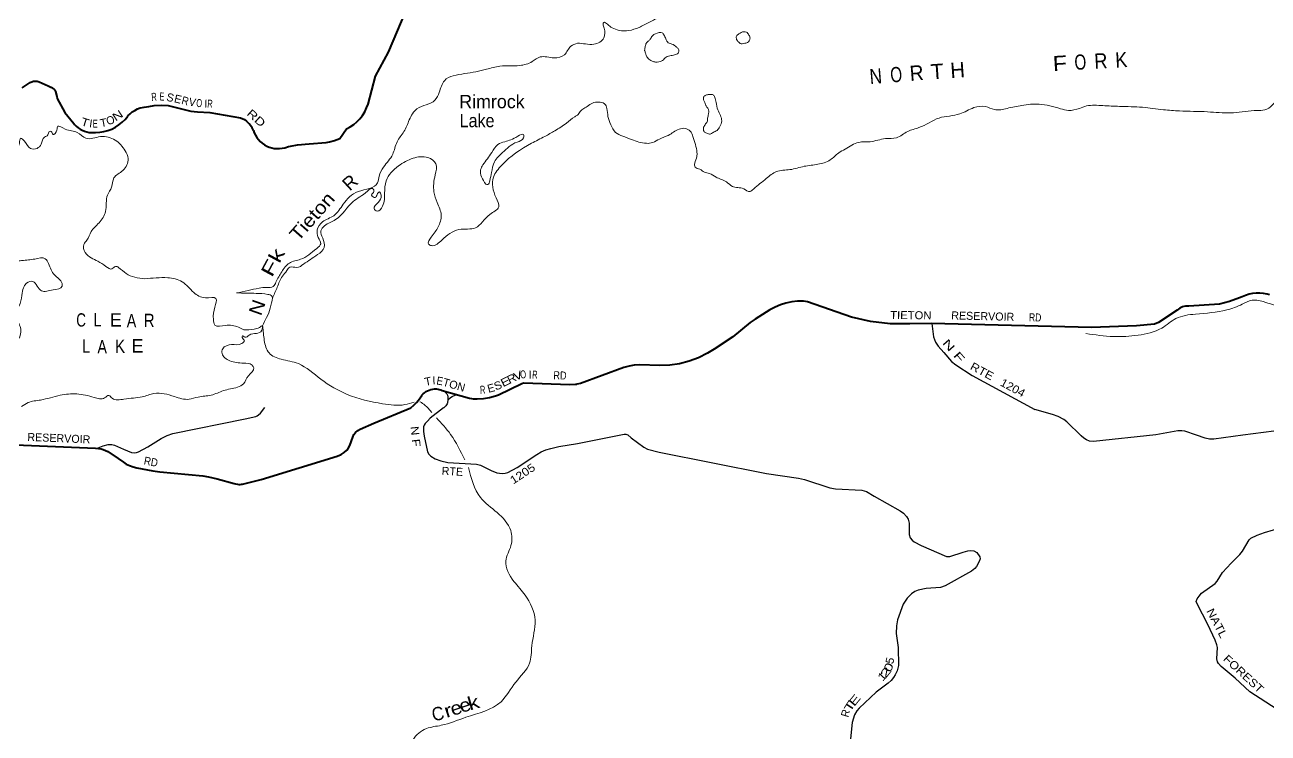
# Model space of a CAD drawing. Header units: feet. Extents: x -252658 to 9, y -366365 to -181930.
# Drawn here: x -71311 to -52673, y -325406 to -314790 of the extents above; entities that cross this region are included whole.
import ezdxf
from ezdxf.enums import TextEntityAlignment as Align

# ---------------------------------------------------------------- set-up
doc = ezdxf.new("R2010")
doc.units = ezdxf.units.FT
doc.header["$LTSCALE"] = 80
for name, color, linetype, lineweight in [('26', 7, 'Continuous', 40), ('29', 7, 'Continuous', 25), ('39', 7, 'Continuous', 13)]:
    doc.layers.add(name, color=color, linetype=linetype, lineweight=lineweight)
for name, color, linetype in [('27', 7, 'Continuous'), ('30', 7, 'Continuous'), ('41', 7, 'Continuous')]:
    doc.layers.add(name, color=color, linetype=linetype)

msp = doc.modelspace()

# ---------------------------------------------------------------- linework, layer by layer
at = {"layer": '26'}
for points in [[(-67883.3, -316373.3), (-67871.88, -316406.04), (-67855.1, -316442.31), (-67834.62, -316476.62), (-67810.67, -316508.61), (-67783.5, -316537.91), (-67753.42, -316564.22), (-67720.76, -316587.23), (-67685.87, -316606.71), (-67649.13, -316622.43), (-67610.95, -316634.23), (-67571.75, -316641.97), (-67531.96, -316645.57), (-67492, -316644.99), (-67452.33, -316640.24), (-67413.37, -316631.36), (-67360.54, -316614.38), (-67329.33, -316606.57), (-67224.86, -316588.85), (-67050.2, -316571.58), (-66793.18, -316553.71), (-66746.13, -316545.09), (-66667.08, -316523.7), (-66590.69, -316494.18), (-66491.27, -316347.28), (-66490.09, -316346.73), (-66434.14, -316317.18), (-66381.58, -316281.94), (-66332.99, -316241.4), (-66288.9, -316196), (-66249.81, -316146.24), (-66216.13, -316092.67), (-66188.23, -316035.87), (-66166.42, -315976.47), (-66052.83, -315559.12), (-65858.5, -315197.26), (-65593.68, -314574.55)], [(-71351.25, -315735.35), (-71231.27, -315656.39), (-71221.23, -315650.18), (-71208.56, -315643.94), (-71195.3, -315639.05), (-71181.6, -315635.58), (-71167.62, -315633.55), (-71153.5, -315633.01), (-71139.4, -315633.93), (-71125.47, -315636.33), (-71111.87, -315640.17), (-71098.75, -315645.42), (-70960.51, -315705.89), (-70922.89, -315722.35), (-70910.51, -315726.29), (-70904.73, -315728.92), (-70894.84, -315734.76), (-70885.61, -315741.59), (-70877.15, -315749.35), (-70869.55, -315757.96), (-70862.88, -315767.31), (-70857.23, -315777.3), (-70852.66, -315787.84), (-70832.02, -315865.79), (-70825.91, -315891.7), (-70709.81, -316103.22), (-70576.04, -316270.48), (-70566.57, -316281.94), (-70541.18, -316308.46), (-70513.15, -316332.17), (-70482.79, -316352.83), (-70450.45, -316370.2), (-70416.46, -316384.1), (-70381.21, -316394.36), (-70345.08, -316400.89), (-70308.46, -316403.6), (-70265.26, -316403.62), (-70251.04, -316402.87), (-70188.84, -316399.73), (-70127.31, -316390.11), (-70067.13, -316374.1), (-70008.94, -316351.9), (-69953.4, -316323.73), (-69901.11, -316289.92), (-69852.64, -316250.82)], [(-69852.64, -316250.82), (-69808.51, -316206.87), (-69769.23, -316158.55), (-69765.93, -316154.83), (-69734.57, -316123.39), (-69700.09, -316095.4), (-69662.88, -316071.17), (-69623.33, -316050.96), (-69581.9, -316035), (-69522.62, -316023.04), (-69450.82, -316014.08), (-69370.45, -315998.32), (-69265.16, -315991.81), (-69163.73, -315999.62), (-68821.52, -316083.65), (-68725.02, -316092.97), (-68536.12, -316101.63), (-68076.36, -316183.06), (-68019.79, -316208.43), (-67989.4, -316231.16), (-67957.43, -316262.32), (-67947.58, -316274.16)], [(-67883.3, -316373.3), (-67904.08, -316333.78), (-67928.88, -316296.65), (-67947.58, -316274.16)], [(-52652, -318838.05), (-52687.26, -318827.3), (-52741.1, -318815.91), (-52795.84, -318810.21), (-52850.87, -318810.26), (-52905.6, -318816.06), (-52959.42, -318827.56), (-53011.75, -318844.61), (-53062, -318867.05), (-53101.08, -318883.94), (-53250.18, -318936.93), (-53404, -318974.05), (-53862, -319007.05), (-53866.31, -319006.64), (-53889.25, -319005.9), (-53912.15, -319007.56), (-53934.74, -319011.61), (-53956.79, -319017.99), (-53978.04, -319026.65), (-53998.28, -319037.48), (-54017.28, -319050.37), (-54034.82, -319065.17), (-54314.74, -319251.41), (-54375.1, -319277.38), (-54646.44, -319302.73), (-55321.61, -319324.87), (-57718.43, -319267.49), (-58045.95, -319272.56), (-58339.89, -319270.13), (-58632.29, -319236.96), (-58919.63, -319173.42), (-59577.86, -318940.16), (-59640.93, -318933.89), (-59728.38, -318933.13), (-59815.43, -318941.52), (-59901.13, -318958.95), (-59984.54, -318985.25), (-60064.74, -319020.13), (-60140.86, -319063.2), (-60362.36, -319203.35), (-60436.87, -319253.42)], [(-60436.87, -319253.42), (-60698.8, -319467.87), (-60978.71, -319650.08), (-61078.86, -319712.43), (-61212.01, -319778.91), (-61351.38, -319831.11), (-61495.44, -319868.45), (-61642.61, -319890.52), (-61791.29, -319897.1), (-62094.64, -319886.14), (-62095.62, -319886.16), (-62175.01, -319891.78), (-62253.38, -319905.68), (-62329.86, -319927.69), (-62981.68, -320167.14), (-63038.87, -320174.12)], [(-65525.33, -320530.11), (-65478.4, -320491.33), (-65440.11, -320450.82), (-65411.63, -320416.08), (-65360.3, -320343.64), (-65360.25, -320342.32), (-65341.77, -320322.04), (-65321.27, -320303.81), (-65298.98, -320287.83), (-65275.14, -320274.26), (-65250.01, -320263.25), (-65223.86, -320254.94), (-65197, -320249.4), (-65169.7, -320246.7), (-65142.26, -320246.87), (-65115, -320249.9), (-65100.99, -320254.2), (-65072.71, -320262.01), (-65053.41, -320268.02), (-64645.07, -320384.97), (-64616.79, -320390.82), (-64590.46, -320393.75), (-64532.3, -320394.13), (-64437.95, -320389.25), (-64344.62, -320374.54), (-64253.34, -320350.15), (-64213.18, -320336.08), (-63862.82, -320163.35), (-63834.74, -320157.14), (-63139.49, -320178.18), (-63057.04, -320175.26), (-63038.87, -320174.12)], [(-70252.28, -321136.17), (-70168.86, -321146.49), (-70135.55, -321152.74), (-70099.86, -321167.54), (-70068.93, -321183.99), (-69911.1, -321289.26), (-69831.6, -321346.47), (-69792.04, -321373.55), (-69744.16, -321396.47), (-69687.95, -321415.21), (-69629.99, -321430.79), (-69390.25, -321475.63), (-69286.71, -321490.03), (-68642.34, -321550.54), (-68556.46, -321563.11), (-68427.54, -321594.08), (-68173.4, -321665.19), (-68152.33, -321670.4), (-68122.4, -321675.61), (-68103.4, -321678.22), (-68084.66, -321677.7), (-68065.14, -321675.6), (-68046.67, -321671.97), (-68029.75, -321667.27), (-67767.15, -321602.47), (-66627.23, -321257.13), (-66567.49, -321230.33), (-66523.77, -321201.17), (-66484.21, -321163.67), (-66462.71, -321138.54), (-66440.49, -321097.01), (-66396.58, -320970.12), (-66378.04, -320932.44), (-66353.05, -320901.19), (-66319.74, -320872.03), (-66284.24, -320849.65), (-66077.55, -320761.01), (-65525.33, -320530.11)], [(-71695.83, -321075.98), (-70252.28, -321136.17), (-70252.28, -321136.17)]]:
    msp.add_lwpolyline(points, dxfattribs=at)
at = {"layer": '29'}
for points in [[(-57716.84, -319267.53), (-57691.22, -319463.66), (-57662, -319543.58), (-57620.13, -319604.53), (-57535.74, -319702.57), (-57418.36, -319836.91), (-57356.67, -319885.34), (-57111.8, -320047.68), (-56171.89, -320554.95)], [(-65026.65, -320275.68), (-64987.38, -320320.12), (-64974.97, -320342.21), (-64968.43, -320365.42), (-64967.93, -320410.31)], [(-64967.93, -320410.31), (-64928.43, -320373.85), (-64905.08, -320360.65), (-64883.17, -320349.62), (-64829.12, -320332.26)], [(-70252.28, -321136.17), (-70239.33, -321135.24), (-70209.62, -321127.81), (-70139.44, -321099.62), (-70062.96, -321081.37), (-70038.83, -321079.51), (-70009.13, -321081.37), (-69968.68, -321090.18), (-69832.38, -321148.95), (-69714.11, -321197.6), (-69660.12, -321205.83), (-69637.84, -321202.11), (-69607.64, -321191.95), (-69468.71, -321116.08), (-69265.28, -320988.18), (-69178.38, -320946.7), (-69090.21, -320916.45), (-68010.7, -320697.22), (-67849.85, -320659.61), (-67826.43, -320648.1), (-67806.94, -320636.02), (-67779.33, -320609.62), (-67715.13, -320523.74)], [(-65036.89, -320531.5), (-65232.81, -320686.31), (-65277.05, -320728.67), (-65311.32, -320766.62), (-65324.26, -320789.27), (-65333.84, -320816.5), (-65337.2, -320843.19), (-65336.29, -320885.12), (-65327.24, -320954.43), (-65274.2, -321187.48), (-65253.5, -321224.75), (-65225.71, -321253.42), (-65158.3, -321295.17), (-65075.52, -321324.16), (-64967.94, -321349.5), (-64541.56, -321373.86), (-64479.08, -321389.35), (-64319.42, -321470.65), (-64235.26, -321506.4), (-64198.01, -321510.55), (-64147.4, -321516.02), (-64110.05, -321511.58), (-64069.69, -321498.12), (-63932.02, -321423.64), (-63637.51, -321229.81), (-63569.89, -321190.58), (-63499.52, -321161.59), (-63425.02, -321138.81), (-63307.59, -321110.31), (-63027.36, -321064.62)], [(-64967.93, -320410.31), (-64973.7, -320452.85), (-64980.84, -320472.38), (-65000.01, -320502.36), (-65030.36, -320531.52)], [(-52585.93, -320882.22), (-53052.97, -320942.33), (-53489.1, -320999.71), (-53551.99, -320998.17), (-53618.82, -320986.73), (-53745.3, -320938.05), (-53920.43, -320879.64), (-53969.08, -320873.15), (-54029.2, -320876.09), (-54358.08, -320933.36), (-55291.96, -321035.58), (-55349.01, -321030.54), (-55397.66, -321011.07), (-55436.58, -320985.1), (-55477.29, -320951.97), (-55692.78, -320738.47), (-55734.94, -320706.02), (-55822.5, -320660.58), (-55906.82, -320631.38), (-56171.89, -320554.95)], [(-63027.36, -321064.62), (-62329.31, -320924.4), (-62304.41, -320924.49), (-62273.54, -320934.78), (-62221.77, -320979.34), (-62032.99, -321119), (-61975.17, -321150.99), (-61803.53, -321192.97), (-60191.25, -321512.7), (-59715.04, -321583.41), (-59623.67, -321605.52), (-59241.76, -321730.98), (-59158.64, -321745.5), (-58766.48, -321764.81), (-58696.45, -321785.88), (-58579.18, -321852.43), (-58189.03, -322071.84), (-58140.85, -322108.48), (-58094.55, -322158.24), (-58068.83, -322201.14), (-58056.77, -322257.05), (-58052.47, -322427.19), (-58039.67, -322477.4), (-58009.32, -322515.6), (-57977.94, -322539.18), (-57873.99, -322594.78), (-57494.37, -322758.81), (-57447.24, -322758.46), (-57244.39, -322692.12), (-57177.13, -322674.74), (-57134.26, -322669.59), (-57084.53, -322674.74), (-57038.26, -322697.86), (-56995.36, -322763.97), (-56991.93, -322791.42), (-57005.6, -322834.21), (-57043.38, -322908.1), (-57070.81, -322938.99), (-57121.14, -322977.32), (-57516.66, -323199.81), (-57584.02, -323221.57), (-57800.38, -323237.77), (-57921.36, -323261.58), (-57969.37, -323282.17), (-58021.41, -323319.96), (-58085.98, -323385.13), (-58145.08, -323475.01), (-58230.02, -323707.72), (-58243.74, -323796.95), (-58247.58, -323914.4), (-58221.67, -324124.73), (-58216.34, -324390.93), (-58235.17, -324471.31), (-58262.61, -324533.09), (-58290.04, -324574.27), (-58326.25, -324617.17), (-58367.16, -324657.82), (-58550.69, -324793.91), (-58804.48, -325030.7), (-58837.75, -325072.1), (-58876.51, -325133.66), (-58909.56, -325245.6), (-58943.08, -325593.51)], [(-52468.13, -325095.62), (-52947.48, -324787.41), (-53167.63, -324583.45), (-53378.83, -324407.19), (-53417.63, -324361.22), (-53433.97, -324335.8), (-53440.45, -324293.61), (-53430.72, -324121.61), (-53440.84, -324080.87), (-53466.4, -324011.28), (-53579.92, -323777.53), (-53738.98, -323470.01), (-53750.17, -323432.01), (-53737.19, -323393.06), (-53708.01, -323350.88), (-53671.31, -323310.49), (-53469.66, -323164.1), (-53435.59, -323126.96), (-53357.88, -322996.94), (-53226.36, -322857.97), (-53098.3, -322731.04), (-53056.41, -322679.3), (-52956.6, -322508.04), (-52931.28, -322486.03), (-52837.23, -322440.59), (-52727.3, -322399.9), (-52456.25, -322320.13)]]:
    msp.add_lwpolyline(points, dxfattribs=at)
at = {"layer": '39'}
msp.add_line((-65268.86, -320530.85), (-65210.7, -320598.69), dxfattribs=at)
for points in [[(-63026.12, -315062.95), (-62905.97, -315076.37), (-62781.42, -315080.76), (-62690.89, -315048.84), (-62630.4, -314986.67), (-62618.13, -314922.34), (-62625.88, -314839.84), (-62643.75, -314777.44), (-62631.61, -314753.33), (-62577.46, -314781.65), (-62507.32, -314834.16), (-62402.97, -314872.69), (-62258.31, -314875.12), (-62103.44, -314827.31), (-62026.96, -314791.33), (-61869.96, -314709.32), (-61747.17, -314641.3), (-61648.45, -314565.15), (-61567.76, -314470.85), (-61483.2, -314418.81), (-61354.5, -314387), (-61270.05, -314369.15), (-61177.55, -314347.3), (-61117.24, -314339.43), (-60974.58, -314335.83), (-60861.98, -314312.02), (-60719.17, -314266.18), (-60590.31, -314190.13), (-60469.48, -314108.02), (-60354.7, -314033.93), (-60276.11, -313967.79), (-60201.54, -313899.62), (-60167.1, -313817.25), (-60166.84, -313742.83), (-60128.52, -313698.69), (-60021.88, -313654.75), (-59917.33, -313634.95), (-59841.04, -313651.26), (-59730.54, -313653.6), (-59644.07, -313633.74), (-59585.74, -313613.8), (-59485.14, -313573.87), (-59400.78, -313582.16), (-59274.31, -313614.72), (-59121.64, -313625.23), (-58954.99, -313657.91), (-58822.47, -313684.45), (-58682.06, -313753.25), (-58549.64, -313809.97), (-58383.03, -313854.71), (-58152.17, -313911.71), (-58017.62, -313934.24), (-57804.79, -313975.1), (-57624.05, -314001.78), (-57389, -314012.53), (-57218.16, -313996.95), (-57097.55, -313979.2), (-56930.7, -313955.56), (-56763.88, -313937.95), (-56593.05, -313926.38), (-56466.39, -313902.62), (-56361.79, -313866.72), (-56200.9, -313822.95), (-56022.02, -313807.38), (-55909.51, -313809.73), (-55833.17, -313809.95), (-55724.74, -313830.39), (-55698.75, -313870.69), (-55688.94, -313939.11), (-55592.63, -313977.62), (-55522.43, -314014.03), (-55446.1, -314020.29), (-55375.75, -314010.44), (-55323.38, -313974.39), (-55277.03, -313932.29), (-55162.35, -313888.37), (-55080.12, -313932.87), (-54804.82, -313921.61), (-54646.07, -313914.04), (-54449.07, -313888.47), (-54314.43, -313880.82), (-54159.69, -313873.24), (-54029.11, -313877.64), (-53860.5, -313926.42), (-53705.84, -313940.96), (-53517.01, -313951.57), (-53376.25, -313919.8), (-53219.45, -313896.13), (-53072.78, -313896.56), (-52922.12, -313907.07), (-52795.63, -313933.59), (-52657.08, -313958.14), (-52568.78, -313990.58), (-52488.55, -314031.05), (-52402.17, -314035.33), (-52361.97, -314031.42), (-52319.81, -314039.59)], [(-62021.51, -315173.05), (-62016.1, -315139.34), (-62003.87, -315087.08), (-61997.77, -315066.98), (-61965.51, -315034.9), (-61937.29, -315006.82), (-61902.94, -314952.61), (-61856.64, -314924.59), (-61756.12, -314908.79), (-61730.1, -314939.04), (-61702.18, -314999.47), (-61666.22, -315057.91), (-61610.03, -315078.19), (-61541.86, -315122.64), (-61513.85, -315154.91), (-61509.99, -315201.18), (-61554.31, -315235.25), (-61624.68, -315251.13), (-61697.09, -315273.04), (-61753.53, -315325.17), (-61829.95, -315347.07), (-61882.18, -315342.9), (-61926.32, -315324.66), (-61978.4, -315278.24), (-62000.35, -315233.93), (-62014.26, -315189.63), (-62020.28, -315172.9)], [(-60647.26, -314976.44), (-60645.19, -314960.35), (-60606.9, -314926.27), (-60534.45, -314892.29), (-60494.29, -314898.45), (-60456.26, -314942.81), (-60440.34, -314987.11), (-60454.56, -315031.32), (-60502.9, -315065.37), (-60537.06, -315067.28), (-60575.26, -315075.21), (-60603.32, -315055.02), (-60621.34, -315036.86), (-60637.35, -315016.7), (-60645.32, -314996.56), (-60647.26, -314976.44)], [(-63026.12, -315062.95), (-63125.46, -315109.75), (-63222.36, -315238.12), (-63377.18, -315285.89), (-63583.97, -315271.19), (-63706.75, -315341.18), (-63891.73, -315398.91), (-64188.98, -315408.06), (-64389.99, -315455.69), (-64719.6, -315521.03), (-65021.25, -315626.66), (-65100.26, -315801.32), (-65162.99, -315919.74), (-65432.59, -316047.58), (-65547.72, -316214.1), (-65628.74, -316388.75), (-65731.78, -316545.25), (-65796.78, -316730.01), (-65934.1, -316922.59), (-65998.9, -317057.08), (-66023.39, -317157.53), (-66315.11, -317289.32), (-66538.77, -317479.63), (-66680.02, -317650.08), (-66849.33, -317743.3), (-66927.88, -317864.44), (-66914.26, -317975.05), (-66874.48, -318069.66), (-66935, -318139.84), (-67178.64, -318303.95), (-67345.55, -318359.73), (-67460.54, -318492.06), (-67547.51, -318648.61), (-67587.92, -318710.81), (-67686.39, -318726.59), (-67800.9, -318736.29), (-67965.72, -318773.98), (-68138.56, -318807.63)], [(-61041.34, -315832.03), (-60993.79, -315840.34), (-60967.8, -315876.62), (-60947.97, -315953.12), (-60922.23, -316063.82), (-60884.35, -316150.43), (-60864.53, -316230.95), (-60892.95, -316315.34), (-60933.33, -316371.54), (-60993.71, -316401.54), (-61038.01, -316429.57), (-61086.17, -316413.33), (-61120.27, -316397.14), (-61138.16, -316340.77), (-61113.87, -316286.53), (-61083.58, -316242.37), (-61075.35, -316188.08), (-61063.08, -316125.76), (-61058.9, -316077.5), (-61062.86, -316059.38), (-61086.84, -316023.11), (-61108.82, -315986.84), (-61116.74, -315952.62), (-61136.7, -315914.34), (-61136.57, -315876.12), (-61128.48, -315860.06)], [(-61128.48, -315860.06), (-61092.24, -315840.05), (-61037.97, -315832.16)], [(-42562.06, -319050.83), (-42455.08, -318906.32), (-42363.94, -318693.37), (-42343.05, -318462.12), (-42356.5, -318281.05), (-42377.78, -318043.63), (-42365.17, -317880.74), (-42372.84, -317774.11), (-42410.6, -317651.3), (-42444.41, -317550.63), (-42548.55, -317451.76), (-42568.37, -317371.24), (-42479.74, -317305.13), (-42401.05, -317208.81), (-42374.61, -317116.36), (-42502.9, -317027.48), (-42574.85, -316918.65), (-42602.48, -316771.73), (-42475.38, -316619.23), (-42330.49, -316553.29), (-42294.12, -316495.06), (-42215.26, -316348.46), (-42204.96, -316274.06), (-42220.78, -316199.59), (-42258.77, -316145.17), (-42367.46, -316203.18), (-42452.34, -316345.74), (-42538.8, -316365.6), (-42671.36, -316351.13), (-42681.2, -316288.75), (-42610.55, -316194.42), (-42632.18, -316055.56), (-42762.64, -316016.96), (-42943.52, -316030.51), (-43104.58, -316124.57), (-43195.37, -316234.93), (-43061.01, -316309.75), (-43009.05, -316390.36), (-43200.25, -316486.35), (-43447.57, -316539.92), (-43616.37, -316545.46), (-43700.86, -316577.39), (-43795.48, -316631.42), (-44006.31, -316588.56), (-44080.49, -316542.08), (-44200.83, -316481.38), (-44375.41, -316414.48), (-44479.68, -316353.83), (-44702.7, -316353.17), (-44998.3, -316422.7), (-45160.74, -316333.71), (-45331.12, -316216.54), (-45487.52, -316121.54), (-45652.34, -316141.17), (-45851.56, -316229.08), (-46010.03, -316154.19), (-46232.73, -316058.99), (-46401.23, -315978.04), (-46595.91, -315917.12), (-46814.9, -315910.44), (-46957.5, -315895.93), (-47085.76, -315799.01), (-47248.41, -315770.36), (-47531.85, -315811.77), (-47650.64, -315881.82), (-47851.97, -315999.9), (-47950.42, -316001.62), (-48105.31, -316053.46), (-48177.6, -316039.16), (-48362.44, -316038.62), (-48464.79, -316002.11), (-48603.64, -316064.05), (-48732.6, -316172.29), (-48851.3, -316218.2), (-49056.04, -316159.26), (-49554.56, -316226.18), (-49745.53, -316253.77), (-49952.48, -316253.16), (-50127.38, -316280.8), (-50310.27, -316296.36), (-50519.12, -316263.55), (-50728.09, -316266.96), (-50961.02, -316226.04), (-51230.23, -316219.21), (-51366.82, -316208.75), (-51527.2, -316103.68), (-51962.84, -315997.8), (-52300.28, -315964.61), (-52448.97, -315966.19), (-52567.48, -315955.78), (-52640.03, -316019.93), (-52883.34, -316075.53), (-53235.07, -316108.69), (-53580.6, -316093.58), (-54002.49, -316080.27), (-54243.54, -316061.45), (-54556.85, -316024.32)], [(-54556.85, -316024.32), (-54900.38, -316011.23), (-55151.5, -316000.43), (-55396.64, -316005.74), (-55503.26, -316041.63), (-55666.11, -316073.33), (-55786.58, -316046.83), (-56107.82, -315979.5), (-56365.06, -315996.84), (-56586.23, -316042.45), (-56777.17, -316059.99), (-56911.64, -316015.34), (-57084.48, -316030.92), (-57295.78, -316124.84), (-57605.41, -316186.28), (-57907.28, -316330.21), (-58076.26, -316388.04), (-58245.36, -316482.08), (-58410.16, -316495.67), (-58639.37, -316541.26), (-58810.18, -316550.81), (-59015.47, -316652.79), (-59110.1, -316708.83), (-59239.06, -316815.05), (-59422.11, -316878.88), (-59627.16, -316910.45), (-59842.32, -316960.1), (-60045.35, -316989.68), (-60196.4, -317093.82), (-60291.1, -317169.98), (-60389.83, -317252.16), (-60440.19, -317288.21), (-60534.48, -317247.71), (-60705.14, -317211), (-60793.32, -317144.36), (-60949.79, -317071.48), (-61050.06, -317016.88), (-61124.34, -316998.55), (-61192.5, -316954.1), (-61262.72, -316921.71), (-61268.54, -316863.36), (-61238.06, -316762.88), (-61235.84, -316702.54), (-61297.31, -316462.99), (-61337.22, -316382.42), (-61411.42, -316341.97), (-61503.89, -316353.76), (-61664.94, -316445.82), (-61799.75, -316501.74), (-61898.38, -316553.74), (-61992.86, -316565.53), (-62215.68, -316508.55), (-62348.12, -316457.87), (-62456.42, -316401.23), (-62528.36, -316286.37), (-62570.14, -316163.55), (-62585.8, -316042.81), (-62621.72, -315972.3), (-62710.04, -315947.91), (-62802.52, -315961.71), (-62881.05, -316013.78), (-62947.5, -316053.81), (-62997.9, -316103.95), (-63015.63, -316131.08), (-63027.92, -316142.45)], [(-67596.63, -318881.66), (-67527.72, -318721.04), (-67450.76, -318558.43), (-67384.16, -318474.2), (-67339.77, -318422.07), (-67235.36, -318426.41), (-67132.74, -318376.46), (-66923.33, -318234.36), (-66822.49, -318126.11), (-66846.03, -317985.31), (-66871.71, -317878.68), (-66817.19, -317802.45), (-66652.14, -317708.47), (-66387.98, -317435.86), (-66174.51, -317283.72), (-66096.03, -317243.75), (-66078.12, -317286.03), (-66112.49, -317342.21), (-66058.41, -317378.57), (-66030.11, -317332.41), (-65995.82, -317294.32), (-65971.91, -317342.64), (-66016.53, -317453.08), (-66075.14, -317547.39), (-66031.1, -317581.7), (-65948.46, -317505.56), (-65917.57, -317312.65), (-65894.74, -317125.76), (-65711.12, -316905.17), (-65489.76, -316789.25), (-65268.82, -316779.87), (-65148.69, -316872.71), (-65159.39, -317037.53), (-65178.48, -317294.81), (-65130.91, -317453.77), (-65069.41, -317642.94), (-65116.29, -317817.7), (-65219.33, -317974.2), (-65259.9, -318076.6), (-65215.81, -318098.85), (-65058.84, -318014.89), (-64803.17, -317858.86), (-64554.05, -317831.48), (-64340.38, -317631.09), (-64207.4, -317518.92), (-64247.02, -317382.09), (-64285.96, -317074.38), (-64160.73, -316891.82), (-63717.63, -316565.48), (-63516.4, -316461.55), (-63365.45, -316377.57), (-63192.28, -316261.5), (-63067.4, -316167.39), (-63027.92, -316142.45)], [(-72673.4, -320508.66), (-72514.44, -320324.18), (-72309.04, -320184.08), (-72170.01, -320065.89), (-72153.07, -319846.81), (-72170.32, -319637.67), (-72038.87, -319406.88), (-71899.92, -319310.8), (-71765.57, -319359.46), (-71615.49, -319496.63), (-71521.37, -319563.26), (-71414.71, -319507.29), (-71375.85, -319328.49), (-71407.68, -319251.99), (-71439.55, -319187.56), (-71382.44, -318964.59), (-71349.69, -318809.88), (-71321.18, -318709.45), (-71284.85, -318663.32), (-71190.35, -318635.47), (-71124.36, -318706.03), (-71060.38, -318776.59), (-70887.61, -318761.04), (-70752.85, -318707.17), (-70752.69, -318666.96), (-70868.65, -318537.94), (-70954.34, -318368.81), (-71004.25, -318296.28), (-71162.92, -318299.81), (-71361.82, -318323.33), (-71432.09, -318317.09), (-71439.94, -318272.83), (-71467.83, -318216.46), (-71514.16, -318250.49), (-71558.44, -318276.49), (-71654.37, -318159.6), (-71735.96, -317970.37), (-71719.03, -317753.3), (-71830.53, -317511.71), (-71883.42, -317173.8), (-71772.17, -316973.1), (-71723.51, -316856.65), (-71749.25, -316764.09), (-71740.96, -316699.78), (-71706.89, -316715.97), (-71666.93, -316768.36), (-71621, -316834.85), (-71607.38, -316943.45), (-71565.4, -316991.83), (-71512.99, -316943.74), (-71544.67, -316829.05), (-71592.53, -316744.47), (-71578.35, -316714.35), (-71463.63, -316650.37), (-71392.99, -316562.13), (-71374.63, -316489.81), (-71316.57, -316534.22), (-71226.63, -316643.05), (-71128.22, -316641.34), (-71067.73, -316579.21), (-71015.1, -316472.82), (-70966.77, -316440.8), (-70944.48, -316388.6), (-70916.35, -316386.67), (-70888.41, -316430.99), (-70831.94, -316368.84), (-70817.65, -316310.58), (-70707.36, -316351.12), (-70526.82, -316401.93), (-70394.62, -316488.78), (-70177.64, -316465.32), (-69954.94, -316518.27), (-69808.97, -316677.54), (-69763.25, -316794.28), (-69842.28, -316972.97), (-69975.26, -317085.14), (-70009.95, -317223.75), (-70070.66, -317340.17), (-70101.76, -317587.36), (-70198.84, -317757.94), (-70317.84, -317888.26), (-70380.61, -318018.74), (-70425.04, -318080.93), (-70405.44, -318203.62), (-70215.17, -318332.87), (-70094.99, -318411.64), (-70004.77, -318448.1), (-69952.4, -318410.06), (-69906.28, -318426.29), (-69792.17, -318517.1), (-69513.35, -318598.37)], [(-64398.83, -317176.57), (-64466.67, -317067.8), (-64478.3, -316961.21), (-64443.87, -316888.94), (-64312.61, -316704.39), (-64219.75, -316582.03), (-64117.17, -316542.14), (-63922.05, -316460.31), (-63833.58, -316434.45), (-63833.78, -316482.69), (-63932.43, -316546.73), (-64149.95, -316704.88), (-64270.98, -316841.22), (-64315.81, -317003.92), (-64342.4, -317126.48), (-64370.74, -317182.68), (-64398.83, -317176.57)], [(-69513.35, -318598.37), (-69169.88, -318581.33), (-68953.23, -318640.29), (-68779.15, -318799.64), (-68604.75, -318880.59), (-68446.15, -318893.14), (-68462.72, -319019.74), (-68485.54, -319204.63), (-68461.78, -319289.14), (-68305.17, -319295.65), (-68110.48, -319322.38), (-68028.28, -319358.82), (-67873.61, -319349.24), (-67791.18, -319325.37), (-67752.92, -319299.35), (-67759.22, -319367.68), (-67839.73, -319413.68), (-67946.27, -319441.5), (-68012.66, -319469.44), (-68048.74, -319453.24), (-68050.84, -319477.36), (-68018.91, -319527.72), (-68059.23, -319565.79), (-68211.92, -319583.42), (-68344.71, -319645.34), (-68355.03, -319715.67), (-68236.98, -319824.59), (-68034.29, -319859.39), (-67905.88, -319889.94), (-67879.94, -319932.23), (-67960.73, -320048.59), (-68033.51, -320171), (-68124.08, -320220.99), (-68333.14, -320272.62), (-68518.16, -320340.41), (-68713.07, -320367.96), (-68849.76, -320401.71), (-69068.49, -320360.84), (-69375.57, -320315.67), (-69550.48, -320365.4), (-69825.74, -320398.73), (-70002.41, -320386.13), (-70050.45, -320345.78), (-70114.85, -320379.76), (-70273.47, -320373.24), (-70532.33, -320322.19), (-70781.42, -320341.53), (-71074.9, -320413.01), (-71261.82, -320452.65), (-71359.31, -320512.68)], [(-68138.56, -318807.63), (-67843.38, -318814.57), (-67668.72, -318829.17), (-67608.58, -318855.49), (-67595.9, -318879.96)], [(-67596.63, -318881.66), (-67631.38, -319034.35), (-67686.17, -319176.92), (-67749.51, -319299.14)], [(-55403.95, -319416.78), (-54991.87, -319461.52), (-54624.22, -319442.06), (-54268.93, -319336.16), (-54056.44, -319192.56), (-53761.3, -319125.09), (-53293.33, -319063.02), (-53060.55, -318975.66), (-52914.07, -318916.79), (-52721.07, -318946.25), (-52385.15, -319045.59), (-51846.33, -319130.1), (-51349.71, -319214.76), (-51022.04, -319253.78), (-50696.58, -319236.49), (-50300.77, -319224.98), (-49846.49, -319269.57), (-49309.63, -319370.17), (-49090.35, -319441.78), (-48957.49, -319509.68), (-48738.48, -319504.85), (-48499.26, -319534.14), (-48253.95, -319581.52), (-48003.97, -319811.92), (-47709.51, -320118.59), (-47345.1, -320320.41), (-46910.85, -320383.18), (-46508.98, -320379.69), (-45801.94, -320304.67), (-45584.73, -320360.19), (-45436.01, -320367.69), (-45181.61, -320143.47), (-44880.92, -319939.2), (-44609.81, -319895.96), (-44425.46, -319748.44), (-43990.16, -319539.65), (-43741.38, -319432.12), (-43597.06, -319331.01), (-43374.19, -319281.92), (-43185.25, -319299.32), (-43116.02, -319283.78)], [(-67743.53, -319309.66), (-67721.66, -319518.58), (-67650.12, -319707.77), (-67469.75, -319800.8), (-67210.95, -319867.94), (-66872.49, -320102.18), (-66477.77, -320328.55), (-65948.16, -320468.88), (-65612.84, -320481.97), (-65474.53, -320443.84)], [(-65388.23, -320441.54), (-65385.76, -320442.45), (-65315.66, -320490.92), (-65268.86, -320530.85)], [(-65141.99, -320678.83), (-64928.29, -320928.08), (-64715.09, -321311.43)], [(-64662.69, -321422.49), (-64480.22, -321873.04), (-64231.62, -322100.21), (-64028.14, -322370.75), (-64023.51, -322592.07), (-64101.44, -322825.08), (-63978.66, -323131.45), (-63810.99, -323339.46), (-63662.49, -323714.35), (-63711.21, -324098.38), (-63745.06, -324359.76), (-63952.05, -324640.45), (-64173.21, -324935.15), (-64699.77, -325168.07), (-65068.7, -325289.06), (-65292.32, -325338.31), (-65490.56, -325508.39), (-65604.87, -325767.38), (-65841.22, -325921.18), (-65992.44, -326288.64), (-66151.87, -326368.36), (-66332.39, -326598.88), (-66669.5, -326778.37), (-66867.07, -326843.83), (-66938.7, -327034.62), (-66979.19, -327390.52), (-67222.89, -327749.5), (-67395.04, -327929.76), (-67603.23, -328083.69), (-67854.15, -328311.87), (-68096.13, -328717.12), (-68356.4, -328834.6), (-68593.07, -329038.7), (-68785.75, -329182.9)], [(-56095.07, -332815.12), (-55841.52, -332759.65), (-55683, -332828.54), (-55697.79, -332993.38), (-55686.51, -333174.38), (-55574.39, -333281.32), (-55242.79, -333306.55), (-55133.61, -333162.13), (-55122.7, -332965.12), (-55095.95, -332822.44), (-55023.19, -332734.21), (-54789.85, -332700.8), (-54411.37, -332579.39), (-54326.12, -332390.66), (-54323.31, -332205.68), (-54121.89, -332115.86), (-53924.78, -332094.4), (-53489.28, -331802.27), (-53202.78, -331565.95), (-52911.88, -331241.16), (-52802.03, -330941.93), (-52643.45, -330532.26), (-52475.64, -330313.64), (-52259.69, -330119.31), (-52100.14, -329948.92), (-51811.54, -329690.49), (-51685.84, -329447.6), (-51449.5, -329186.99), (-51193.1, -328934.48), (-50868.99, -328833), (-50554.17, -328554.55), (-50382.89, -328462.62), (-50075.14, -328425.43), (-49714.34, -328205.44), (-49654.54, -327859.79), (-49597.41, -327664.94), (-49274.87, -327460.9), (-48891.77, -327200.77), (-48621.34, -326960.38), (-48319.28, -326842.74), (-47983.85, -326912.21), (-47739.69, -326701.89), (-47598.01, -326483.19), (-47442.93, -326417.35), (-47090.24, -326215.43), (-46603.24, -326100.41), (-46031.46, -325907.26), (-45626.71, -325753.77), (-45515.64, -325637.51), (-45367.89, -325408.77), (-44878.1, -325114.81), (-44388.59, -324885.19), (-44201.79, -324922.01), (-43952.89, -325011.3), (-43848.1, -324953.34), (-43690.88, -324859.35), (-43337.32, -324918.83), (-42938.29, -325157.42), (-42699.72, -325311.03), (-42606.97, -325246.99), (-42535.81, -325064.24), (-42446.85, -324947.91), (-42261.41, -324833.91), (-42212.7, -324727.51), (-42151.24, -324462.29), (-42011.97, -324334.06), (-41893.55, -324378.69), (-41746.66, -324347), (-41595.46, -324248.98), (-41342.49, -324328.23), (-41204.71, -324543.84), (-41066.1, -324568.42), (-40622.98, -324372.84), (-40482.35, -324395.42), (-40011.22, -324232.09), (-39728.79, -324005.81), (-39464.89, -323880.01), (-39172.35, -323641.69), (-38845.98, -323481.91), (-38714.95, -323399.91), (-38462.79, -323199.66), (-38388.27, -323183.76)]]:
    msp.add_spline(points, degree=3, dxfattribs=at)

# ---------------------------------------------------------------- texts
at = {"layer": '27'}
for s, rotation, width, p in [('R', 3.538, 0.7, (-69370.9, -315928.21)), ('E', 358.597, 0.7, (-69256.48, -315923.93)), ('R', 346.204, 0.9, (-68919.98, -315986.32)), ('V', 349.483, 0.95, (-68810.5, -316006.92)), ('O', 355.375, 0.7, (-68701.49, -316022.24)), ('N', 32.886, 1.3, (-69887.28, -316198.84)), ('R', 357.375, 0.7, (-68538.02, -316031.47)), ('T', 342.772, 1.2, (-70424.91, -316307.74)), ('E', 358.894, 0.7, (-70257.07, -316330.75)), ('T', 10.886, 1.05, (-70120.81, -316315.49)), ('V', 22.244, 1.2, (-63896.19, -320103.03)), ('O', 5.267, 0.7, (-63835.97, -320088.7)), ('R', 358.267, 0.65, (-63666.37, -320092.85)), ('T', 11.654, 1.05, (-65257.07, -320191.57)), ('E', 350.018, 0.9, (-65099.56, -320186.21)), ('S', 19.308, 1.1, (-64200.22, -320250.64)), ('E', 26.244, 1.25, (-64082.67, -320192.42)), ('R', 26.244, 1.15, (-63986.71, -320144.14)), ('R', 2.961, 0.7, (-64445.05, -320319.22))]:
    msp.add_text(s, height=120, rotation=rotation, dxfattribs=dict(at, width=width)).set_placement(p, align=Align.CENTER)
for s, rotation, p in [('S', 346.204, (-69144.92, -315936.91)), ('E', 346.204, (-69029.93, -315960.29)), ('I', 357.375, (-68600.53, -316028.78)), ('I', 351.768, (-70329.58, -316327.59)), ('O', 20.882, (-70007.71, -316275.5)), ('I', 359.267, (-63735.86, -320090.74)), ('I', 2.658, (-65176.29, -320177.44)), ('E', 14.96, (-64307.68, -320292.09))]:
    msp.add_text(s, height=120, rotation=rotation, dxfattribs=at).set_placement(p, align=Align.CENTER)
for s, rotation, width, p in [('RD', 317.959, 1.3, (-67993.31, -316131.42)), ('TIETON', 359.406, 1.05, (-58339.05, -319198.12)), ('RD', 358.629, 0.8, (-56259.89, -319232.39)), ('RD', 358.267, 0.85, (-63389.37, -320100.59)), ('RD', 349.406, 0.9, (-69533.95, -321377.54))]:
    msp.add_text(s, height=120, rotation=rotation, dxfattribs=dict(at, width=width)).set_placement(p)
for s, rotation, p in [('RESERVOIR', 358.629, (-57425.08, -319204.28)), ('TON', 344.018, (-65055.98, -320196.99)), ('RESERVOIR', 357.612, (-71275.44, -321025))]:
    msp.add_text(s, height=120, rotation=rotation, dxfattribs=at).set_placement(p)
at = {"layer": '30'}
for s, rotation, width, p in [('N F', 311.145, 1.55, (-57432.57, -319714.26)), ('RTE', 331.644, 1.15, (-56989.67, -320034.05)), ('1204', 331.644, 1.1, (-56529.22, -320282.55)), ('N F', 275.822, 1.2, (-65512.56, -320965.09)), ('1205', 33.351, 1.15, (-63816.93, -321567.06)), ('NATL', 297.35, 1.15, (-53493.75, -323785.17)), ('5', 76.816, 1.05, (-58285.74, -324332.21)), ('FOREST', 317.186, 1.15, (-53083, -324561.23)), ('2', 51.292, 1.8, (-58360.05, -324533.39)), ('0', 66.051, 1.45, (-58308.59, -324443.55)), ('1', 46.557, 1.25, (-58415.41, -324597.3)), ('E', 51.015, 1.6, (-58825.8, -324949.97)), ('T', 57.804, 1.6, (-58897.61, -325035.79)), ('R', 73.551, 0.95, (-58951.7, -325124.48))]:
    msp.add_text(s, height=120, rotation=rotation, dxfattribs=dict(at, width=width)).set_placement(p, align=Align.CENTER)
msp.add_text('RTE', height=120, rotation=356.73, dxfattribs=at).set_placement((-64904.6, -321542.25), align=Align.CENTER)
at = {"layer": '41'}
for s, height, rotation, width, p in [('F', 227.2, 3.426, 1.15, (-55788.69, -315479.13)), ('O', 227.2, 3.426, 0.75, (-55481.99, -315460.76)), ('R', 227.3, 2.975, 0.9, (-55175.51, -315443.16)), ('K', 227.3, 2.975, 0.9, (-54868.67, -315427.21)), ('N', 227.2, 4.538, 0.85, (-58546.46, -315672.22)), ('O', 227.2, 4.538, 0.75, (-58240.16, -315647.92)), ('R', 227.2, 4.538, 0.95, (-57933.87, -315623.6)), ('T', 227.2, 4.002, 1.05, (-57627.77, -315601.41)), ('C', 200, 11.921, 0.95, (-65098.75, -325211.72)), ('r', 200, 17.648, 1.25, (-64938.07, -325161.89)), ('e', 200, 18.664, 1.15, (-64816.16, -325123.75)), ('e', 200, 18.664, 1.15, (-64682.92, -325079.51)), ('k', 200, 16.467, 1.25, (-64559.48, -325044.59))]:
    msp.add_text(s, height=height, rotation=rotation, dxfattribs=dict(at, width=width)).set_placement(p, align=Align.CENTER)
msp.add_text('H', height=227.2, rotation=4.002, dxfattribs=at).set_placement((-57321.26, -315579.96), align=Align.CENTER)
msp.add_text('Rimrock', height=200, dxfattribs=at).set_placement((-64799.77, -316039.67))
at = {"layer": '41', "width": 0.9}
msp.add_text('Lake', height=200, dxfattribs=at).set_placement((-64792.65, -316324.71))
at = {"layer": '41'}
msp.add_text('R', height=200, rotation=42.627, dxfattribs=at).set_placement((-66439.38, -317290.48))
for s, rotation, width, p in [('Tieton', 48.61, 1.15, (-67212.3, -318047.96)), ('Fk', 61.624, 1.45, (-67608.69, -318585.73)), ('N', 70.463, 1.15, (-67772.35, -319162.93))]:
    msp.add_text(s, height=200, rotation=rotation, dxfattribs=dict(at, width=width)).set_placement(p)
for s, width, p in [('C', 0.75, (-70467.67, -319312.67)), ('L', 0.8, (-70224.24, -319310.88)), ('A', 0.8, (-69712.1, -319323.35)), ('R', 0.85, (-69447.84, -319319.79)), ('L', 0.8, (-70391.73, -319704.46)), ('A', 0.8, (-70151.59, -319715.15)), ('K', 0.85, (-69883.74, -319708.03))]:
    msp.add_text(s, height=200, dxfattribs=dict(at, width=width)).set_placement(p, align=Align.CENTER)
for p in [(-69945.24, -319312.67), (-69620.26, -319700.9)]:
    msp.add_text('E', height=200, dxfattribs=at).set_placement(p, align=Align.CENTER)

doc.saveas('drawing.dxf')
